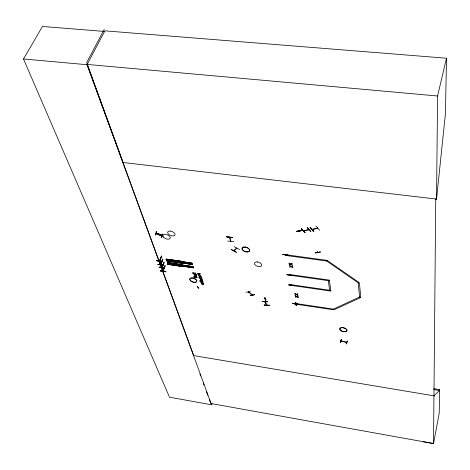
<?xml version="1.0" encoding="UTF-8"?>
<svg xmlns="http://www.w3.org/2000/svg" width="470" height="470" viewBox="0 0 470 470"><rect width="100%" height="100%" fill="white"/><g stroke="black" fill="none" stroke-linecap="round" stroke-linejoin="round"><path stroke-width="0.7" d="M104.563 31.449L42.459 26.455L23.5 58.985L169.511 397.203L211.541 404.77L86.991 64.713L104.886 30.838L446.5 58.227L445.443 113.576L436.542 199.069L435.737 198.98L433.528 443.545L423.276 441.73M446.5 58.227L437.576 95.998L436.542 199.133L435.737 199.039M320.458 251.838L315.2 252.972M433.845 388.684L439.638 389.648L439.203 413.289L433.528 443.545L210.777 403.489M289.52 274.733L289.608 275.091M233.784 250.669L234.095 250.387M291.576 285.49L291.911 285.83L291.8 285.449M233.966 250.768L234.066 250.416M257.584 261.978A3.854 2.121 18.5 0 1 261.549 265.873A3.854 2.121 18.5 0 1 255.181 264.968A3.854 2.121 18.5 0 1 257.584 261.978L257.578 261.849M295.025 303.538L295.342 303.585M229.56 237.35L230.793 241.292M230.835 241.216L229.771 237.379M181.731 262.965L166.586 260.674L181.872 262.983L181.849 263.312L166.703 261.05L166.627 260.38L181.731 262.748L166.597 260.492M167.449 262.8L182.454 264.998L167.361 262.342L167.355 262.783L182.536 265.057L182.342 264.651M167.919 264.428L167.831 263.764L182.9 266.02L182.895 266.414M181.197 261.25L166.039 259.052L166.151 259.393L181.397 261.661L181.314 261.203L166.121 259.058M192.189 264.134L192.318 264.522L182.066 262.754L192.336 264.305M167.438 262.765L182.46 265.051M182.936 265.274L193.129 266.819L182.995 265.297M193.411 267.765L183.159 265.979L183.276 266.384L193.411 267.906L193.282 267.495L183.159 265.979L193.282 267.524M191.907 263.159L192.036 263.564L181.843 262.031L192.03 263.423L181.72 261.649M193.399 267.906L193.282 267.495M269.439 305.206L264.064 305.024L269.51 305.406M264.169 305.2L269.522 305.377M239.553 249.535L234.113 246.621M252.214 295.095L248.624 291.929M295.054 303.544L295.137 303.849M295.33 304.043L295.313 303.579M252.308 295.148L252.167 294.802M433.957 395.846L439.474 390.517L439.638 389.648M292.74 275.731L286.729 274.674L292.722 275.496M298.109 304.302L292.393 303.379M233.713 241.668L227.756 241.034M170.563 231.034L170.557 231.093A3.889 2.121 22 0 0 168.654 234.289A3.889 2.121 22 0 0 174.905 235.141A3.889 2.121 22 0 0 170.581 231.117M160.293 270.785L165.857 271.819L160.264 270.796L165.898 271.384L160.264 270.796M157.914 264.422L163.554 265.433L157.914 264.422L163.589 264.992L163.554 265.444M308.866 229.554L303.497 230.776M308.373 229.812L308.984 229.718L308.432 229.836M317.567 228.355L317.55 227.645M245.287 246.967L245.264 247.091A3.919 2.186 19.1 0 0 242.914 250.234A3.942 2.197 19.1 0 0 249.388 251.139A3.942 2.197 19.1 0 0 245.281 247.103A3.942 2.197 19.1 0 0 242.896 250.24A3.919 2.186 19.1 0 0 249.364 251.127A3.919 2.186 19.1 0 0 245.287 247.114M319.635 230.235L315.969 226.123M317.644 227.68L317.491 228.179L312.139 229.43M317.697 227.668L317.414 228.173M310.282 227.286L313.801 231.41L313.496 231.469L313.784 231.346M313.496 231.469L310.041 227.357L310.347 227.304M304.848 232.803L301.452 228.679L305.153 232.738L301.429 228.69M299.731 230.488L299.707 231.064L299.86 230.564M299.643 231.405L299.978 231.422L299.766 230.535M301.411 228.72L301.716 228.661M288.891 255.316L282.764 254.452L288.909 255.298M211.541 404.77L211.999 403.407M236.363 252.337L231.076 249.347L236.387 252.29M226.605 236.721L232.638 237.526M155.582 234.9L156.716 231.751L155.593 234.982L155.276 234.853L156.434 231.675L156.751 231.816M158.872 234.324L158.795 234.653M347.236 341.009L346.155 343.811L346.466 343.899L347.489 341.155M347.265 341.055L346.22 343.781M161.686 237.409L162.855 234.219L162.55 234.131L161.363 237.28L161.668 237.362M156.064 233.708L161.827 236.052M156.128 233.531L161.886 235.899M162.984 270.838L163.119 271.225L165.205 265.932M164.553 268.112L158.93 267.089L164.559 268.035M162.138 267.336L161.68 267.683M163.113 270.738C161.668 269.721 164.811 274.092 161.692 267.718L163.807 262.448M163.995 262.477L161.733 267.994L162.044 268.041M163.918 262.771L161.762 268M162.009 268.106L164.106 262.8M164.905 265.585L163.037 270.914M165.093 265.615L162.849 271.114M162.596 259.182L160.599 264.822L162.708 259.505M162.79 259.211L160.587 264.78L159.295 261.314L159.465 261.643L161.592 256.315M160.822 264.833L162.902 259.534M162.326 261.408L156.551 260.65L162.32 261.391M161.474 255.991L159.324 261.244M159.383 261.561L161.668 256.021M159.453 261.608L161.786 256.344M162.05 235.464L156.269 233.138M159.653 261.185L159.483 260.791L159.835 261.173M160.47 264.463L160.734 264.534M161.874 267.26L162.179 267.606M294.649 285.795L288.774 284.908M104.17 29.522L86.697 62.516L123.034 162.491L436.542 199.069M288.938 255.445L282.822 254.57M233.813 250.598L236.551 248.184M233.995 250.745L236.821 248.248M248.348 291.935L248.883 292.158M317.608 252.32L317.256 251.979L317.555 251.926M317.761 252.243L317.432 251.85M232.679 237.679L226.669 236.868M267.589 301.716L262.213 301.623M262.207 301.546L267.577 301.805L262.107 301.429M162.156 261.461L156.551 260.65L162.221 261.673M340.333 342.101L341.608 339.369L340.615 342.125M265.762 301.111L264.739 297.769L265.033 297.839M264.998 297.792L265.779 301.182L264.722 297.78M302.192 230.388L296.77 231.446M250.445 291.171L246.174 292.369M236.504 248.53L236.792 248.278M265.174 302.063L265.08 301.787M265.991 299.66L265.456 299.466L265.944 299.531M197.177 286.7L197.664 286.724M198.199 287.822C199.644 288.603 197.653 287.088 198.522 288.122M198.816 288.051L198.54 287.746M159.506 260.856L159.853 261.167M236.592 248.495L236.604 248.137M160.769 264.322L160.64 263.964M160.975 264.387L160.852 264.028M230.429 240.899L230.729 240.94M163.29 270.726L161.874 267.712M163.108 271.19L161.886 267.747M182.918 265.068L193.053 266.566M181.655 262.742L181.843 263.094L166.621 260.797M181.32 261.655L166.151 259.346L181.308 261.596M308.884 229.736L303.585 230.776M166.163 259.399L181.285 261.532M264.798 301.711L266.854 305.106L264.986 301.716M201.142 281.947L202.641 282.094L203.304 282.805A0.922 0.476 20.1 0 1 203.122 283.075L201.418 282.822A0.917 0.476 20.1 0 1 201.037 282.476L200.954 282.212M250.445 295.783L254.675 294.631L250.428 295.753M285.76 255.081L286.042 255.498L286.019 255.198M312.192 229.419L317.608 228.326M299.925 231.399L299.431 231.117M315.188 252.948L320.581 251.979M265.051 301.787L265.004 302.093M197.5 286.659L197.893 287.011L197.359 287.017M197.518 287.076L197.194 286.776M437.576 95.998L87.138 64.425L193.711 355.608M23.5 58.985L86.991 64.713M232.644 237.532L226.652 236.874M286.048 255.539L285.766 255.122L285.789 255.422M329.47 280.819L289.285 275.126L289.15 274.415L329.37 280.108L330.892 291.1L291.265 285.378L291.13 284.691L330.798 290.407M160.587 264.093L159.794 261.344M157.944 264.44L163.513 265.262M192.248 264.146L182.019 262.589L192.318 264.375M182.143 263L192.306 264.516M167.238 262.395L182.43 264.71M182.912 265.209L193.129 266.96L182.983 265.438M183.206 266.137L193.34 267.677M182.971 266.443L167.79 264.081L182.865 266.349M167.825 264.175L182.983 266.478M182.983 266.69L167.913 264.434M162.925 270.479L162.144 267.777M292.369 303.426L298.133 304.26L292.411 303.579M296.241 305.67L295.571 302.38L295.894 302.433L296.5 305.776M433.687 389.56L439.474 390.517M193.182 355.52L434.562 395.952M310.923 231.581L307.274 227.509L310.699 231.61M317.544 252.273L317.285 251.973M341.202 340.797L346.684 342.395M346.59 342.471L341.126 340.897M156.234 233.226L162.021 235.535M163.202 270.426L163.337 270.702M159.518 261.273L160.775 264.81M295.636 302.345L296.27 305.706M159.33 234.459L159.201 234.812L159.318 234.495M291.841 285.531L291.659 285.778M289.573 275.038L289.538 274.727M167.802 263.876L182.859 266.096M248.542 291.905L252.419 295.031M162.643 234.131L161.433 237.233M310.077 227.327L313.531 231.428M203.234 382.933L203.992 384.989M206.5 391.839L207.758 395.27M209.268 399.377L210.525 402.808M199.903 374.014L200.649 376.065M328.283 280.649L329.629 290.243M200.978 282.282A0.917 0.476 20.1 0 1 201.16 282.018M194.286 275.579L195.056 276.618L196.754 276.871L196.595 276.207A0.711 0.37 20.4 0 0 196.307 275.884L196.19 275.82A0.805 0.417 20.4 0 0 195.761 275.69C194.839 276.266 195.097 276.554 194.286 275.579M201.777 277.993L199.762 277.423L199.897 277.846L199.591 277.799L198.751 277.053L201.242 277.441L201.777 277.993M202.817 281.301L200.813 280.731L200.949 281.148L200.643 281.101L199.803 280.361L202.282 280.749L202.817 281.301M202.112 279.027L201.642 279.274L201.648 278.651A0.652 0.341 20.2 0 0 201.325 278.416L200.825 278.275L201.125 279.227L199.732 278.369L200.99 278.087L202.112 279.027M192.694 272.958C193.769 274.968 192.541 272.524 193.834 273.146C194.081 274.48 196.795 274.374 195.326 272.97L194.839 272.9L195.408 273.546L195.05 273.887L193.805 272.829L192.917 272.729A0.999 0.523 20.5 0 0 192.694 272.958M199.509 274.269C199.104 275.261 197.4 274.327 197.476 273.37L200.426 273.799L199.403 273.881L199.509 274.269M202.5 280.279C202.264 280.373 200.326 278.751 200.484 280.249L200.338 279.409L201.871 279.562A0.905 0.47 20.1 0 1 202.329 279.891L202.5 280.279M200.05 278.381L200.772 278.957L200.543 278.234L200.05 278.381M199.368 276.166C200.555 277.982 202.006 275.549 199.368 276.166M195.878 275.062C194.081 276.031 193.775 273.235 195.878 275.062M199.227 275.326L198.898 275.584A0.77 0.405 20.3 0 1 198.845 275.402L198.651 274.856L200.937 275.408L199.227 275.326M201.295 282.235C202.476 284.021 203.91 281.636 201.295 282.235M196.231 275.179L194.533 275.303L193.781 274.163L196.795 274.598L195.949 274.697L196.231 275.179M201.454 283.616L201.888 284.221L203.821 284.562L201.812 283.88A0.67 0.347 20.1 0 1 201.795 283.639L203.557 283.733L201.301 283.187L201.454 283.616M294.614 285.666L288.721 284.802L294.62 285.654M196.296 276.342C194.991 277.183 195.643 275.056 196.296 276.342M302.022 230.23L302.204 230.47L296.576 231.316L302.028 230.218M199.162 274.239C197.659 275.015 197.946 272.483 199.162 274.239M341.326 339.352L340.327 342.113L340.632 342.201L341.355 339.334M162.091 235.353L156.299 233.05L162.097 235.341M327.525 260.633L326.732 261.044L285.484 255.416L285.343 254.67L326.632 260.298L326.732 261.044L358.205 282.852L359.409 283.022L360.784 297.187L359.597 297.017L333.383 309.125L294.731 303.362L294.855 304.014L333.471 309.777L333.383 309.125L334.252 309.707L360.484 297.622L359.597 297.017L358.205 282.852L359.01 282.464L327.525 260.633M199.356 275.825L199.209 275.872A0.94 0.488 20.3 0 0 199.022 276.149L199.11 276.407A0.928 0.482 20.3 0 0 199.492 276.765L201.207 277.012A0.928 0.488 20.2 0 0 201.395 276.742L200.725 276.019L199.356 275.825M292.093 263.547L290.607 263.958L288.891 263.124L290.296 264.07L289.185 264.663L290.642 264.263L292.381 265.109L290.954 264.146L292.093 263.547M292.546 265.979L291.065 266.384L289.35 265.556L290.754 266.502L289.643 267.083L291.1 266.69L292.834 267.53L291.412 266.572L292.546 265.979M297.739 293.903L296.306 294.255L294.661 293.468L296.006 294.355L294.931 294.884L296.341 294.537L298.004 295.336L296.641 294.432L297.739 293.903M298.156 296.135L296.723 296.488L295.089 295.701L296.423 296.588L295.354 297.111L296.758 296.764L298.421 297.563L297.058 296.664L298.156 296.135M196.859 277.2L193.799 276.754L196.859 277.2M197.042 277.776L193.987 277.329L197.042 277.776M200.326 281.207L199.944 281.154L200.326 281.207M202.887 281.601L200.696 281.277L202.887 281.601M191.954 263.165L181.72 261.631L191.96 263.188M341.003 330.757A3.648 1.88 15 0 0 346.837 330.804A3.648 1.88 15 0 0 342.189 327.707A3.648 1.88 15 0 0 341.003 330.757M341.02 330.645A3.672 1.892 14.9 0 0 346.889 330.686A3.672 1.892 14.9 0 0 342.213 327.578A3.672 1.892 14.9 0 0 341.02 330.645M163.895 237.55A3.866 2.091 22.1 0 0 170.093 238.408A3.866 2.091 22.1 0 0 165.787 234.418A3.866 2.091 22.1 0 0 163.895 237.55M190.638 280.831A3.654 1.892 20.4 0 0 196.56 281.706A3.654 1.892 20.4 0 0 192.571 278.087A3.654 1.892 20.4 0 0 190.638 280.831M190.667 280.719A3.672 1.904 20.4 0 0 196.625 281.601A3.672 1.904 20.4 0 0 192.612 277.958A3.672 1.904 20.4 0 0 190.667 280.719"/></g></svg>
